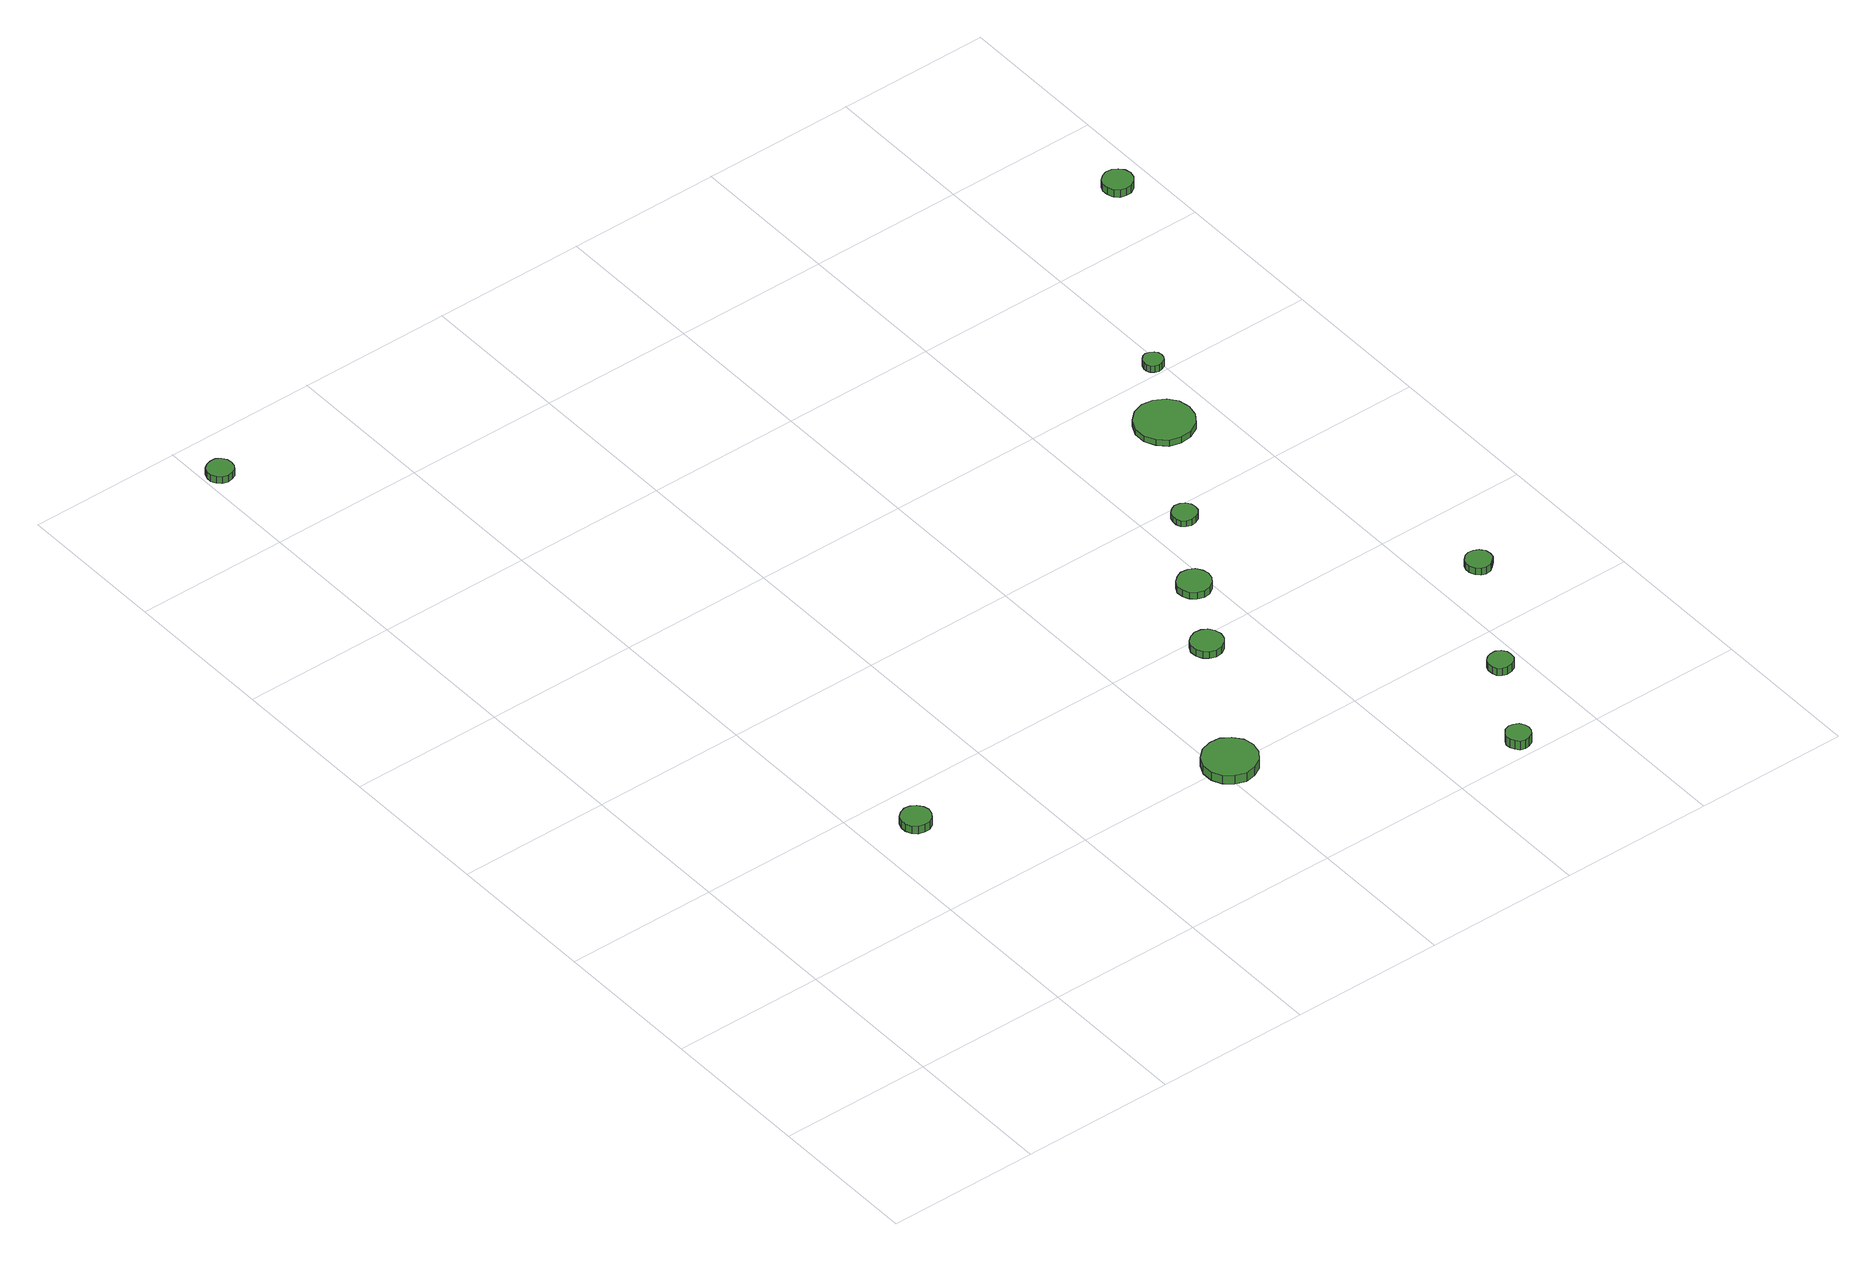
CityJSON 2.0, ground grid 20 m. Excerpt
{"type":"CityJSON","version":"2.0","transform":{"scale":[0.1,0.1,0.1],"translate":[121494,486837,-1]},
"CityObjects":{
"tree1":{"type":"SolitaryVegetationObject","attributes":{"function":"something"},"geometry":[{"type":"MultiSurface","lod":"1","boundaries":[[[0,1,2,3,4,5,6,7,8,9,10,11,12,13,14]],[[15,16,17,18,19,20,21,22,23,24,25,26,27,28,29]],[[0,29,28,1]],[[1,28,27,2]],[[2,27,26,3]],[[3,26,25,4]],[[4,25,24,5]],[[5,24,23,6]],[[6,23,22,7]],[[7,22,21,8]],[[8,21,20,9]],[[9,20,19,10]],[[10,19,18,11]],[[11,18,17,12]],[[12,17,16,13]],[[13,16,15,14]],[[14,15,29,0]]]}]},
"tree2":{"type":"SolitaryVegetationObject","attributes":{"function":"something"},"geometry":[{"type":"MultiSurface","lod":"1","boundaries":[[[30,31,32,33,34,35,36,37,38,39,40,41,42,43,44]],[[45,46,47,48,49,50,51,52,53,54,55,56,57,58,59]],[[30,59,58,31]],[[31,58,57,32]],[[32,57,56,33]],[[33,56,55,34]],[[34,55,54,35]],[[35,54,53,36]],[[36,53,52,37]],[[37,52,51,38]],[[38,51,50,39]],[[39,50,49,40]],[[40,49,48,41]],[[41,48,47,42]],[[42,47,46,43]],[[43,46,45,44]],[[44,45,59,30]]]}]},
"tree3":{"type":"SolitaryVegetationObject","attributes":{"function":"something"},"geometry":[{"type":"MultiSurface","lod":"1","boundaries":[[[60,61,62,63,64,65,66,67,68,69,70,71,72,73,74]],[[75,76,77,78,79,80,81,82,83,84,85,86,87,88,89]],[[60,89,88,61]],[[61,88,87,62]],[[62,87,86,63]],[[63,86,85,64]],[[64,85,84,65]],[[65,84,83,66]],[[66,83,82,67]],[[67,82,81,68]],[[68,81,80,69]],[[69,80,79,70]],[[70,79,78,71]],[[71,78,77,72]],[[72,77,76,73]],[[73,76,75,74]],[[74,75,89,60]]]}]},
"tree4":{"type":"SolitaryVegetationObject","attributes":{"function":"something"},"geometry":[{"type":"MultiSurface","lod":"1","boundaries":[[[90,91,92,93,94,95,96,97,98,99,100,101,102,103,104]],[[105,106,107,108,109,110,111,112,113,114,115,116,117,118,119]],[[90,119,118,91]],[[91,118,117,92]],[[92,117,116,93]],[[93,116,115,94]],[[94,115,114,95]],[[95,114,113,96]],[[96,113,112,97]],[[97,112,111,98]],[[98,111,110,99]],[[99,110,109,100]],[[100,109,108,101]],[[101,108,107,102]],[[102,107,106,103]],[[103,106,105,104]],[[104,105,119,90]]]}]},
"tree5":{"type":"SolitaryVegetationObject","attributes":{"function":"something"},"geometry":[{"type":"MultiSurface","lod":"1","boundaries":[[[120,121,122,123,124,125,126,127,128,129,130,131,132,133,134]],[[135,136,137,138,139,140,141,142,143,144,145,146,147,148,149]],[[120,149,148,121]],[[121,148,147,122]],[[122,147,146,123]],[[123,146,145,124]],[[124,145,144,125]],[[125,144,143,126]],[[126,143,142,127]],[[127,142,141,128]],[[128,141,140,129]],[[129,140,139,130]],[[130,139,138,131]],[[131,138,137,132]],[[132,137,136,133]],[[133,136,135,134]],[[134,135,149,120]]]}]},
"tree6":{"type":"SolitaryVegetationObject","attributes":{"function":"something"},"geometry":[{"type":"MultiSurface","lod":"1","boundaries":[[[150,151,152,153,154,155,156,157,158,159,160,161,162,163,164]],[[165,166,167,168,169,170,171,172,173,174,175,176,177,178,179]],[[150,179,178,151]],[[151,178,177,152]],[[152,177,176,153]],[[153,176,175,154]],[[154,175,174,155]],[[155,174,173,156]],[[156,173,172,157]],[[157,172,171,158]],[[158,171,170,159]],[[159,170,169,160]],[[160,169,168,161]],[[161,168,167,162]],[[162,167,166,163]],[[163,166,165,164]],[[164,165,179,150]]]}]},
"tree7":{"type":"SolitaryVegetationObject","attributes":{"function":"something"},"geometry":[{"type":"MultiSurface","lod":"1","boundaries":[[[180,181,182,183,184,185,186,187,188,189,190,191,192,193,194]],[[195,196,197,198,199,200,201,202,203,204,205,206,207,208,209]],[[180,209,208,181]],[[181,208,207,182]],[[182,207,206,183]],[[183,206,205,184]],[[184,205,204,185]],[[185,204,203,186]],[[186,203,202,187]],[[187,202,201,188]],[[188,201,200,189]],[[189,200,199,190]],[[190,199,198,191]],[[191,198,197,192]],[[192,197,196,193]],[[193,196,195,194]],[[194,195,209,180]]]}]},
"tree8":{"type":"SolitaryVegetationObject","attributes":{"function":"something"},"geometry":[{"type":"MultiSurface","lod":"1","boundaries":[[[210,211,212,213,214,215,216,217,218,219,220,221,222,223,224]],[[225,226,227,228,229,230,231,232,233,234,235,236,237,238,239]],[[210,239,238,211]],[[211,238,237,212]],[[212,237,236,213]],[[213,236,235,214]],[[214,235,234,215]],[[215,234,233,216]],[[216,233,232,217]],[[217,232,231,218]],[[218,231,230,219]],[[219,230,229,220]],[[220,229,228,221]],[[221,228,227,222]],[[222,227,226,223]],[[223,226,225,224]],[[224,225,239,210]]]}]},
"tree9":{"type":"SolitaryVegetationObject","attributes":{"function":"something"},"geometry":[{"type":"MultiSurface","lod":"1","boundaries":[[[240,241,242,243,244,245,246,247,248,249,250,251,252,253,254]],[[255,256,257,258,259,260,261,262,263,264,265,266,267,268,269]],[[240,269,268,241]],[[241,268,267,242]],[[242,267,266,243]],[[243,266,265,244]],[[244,265,264,245]],[[245,264,263,246]],[[246,263,262,247]],[[247,262,261,248]],[[248,261,260,249]],[[249,260,259,250]],[[250,259,258,251]],[[251,258,257,252]],[[252,257,256,253]],[[253,256,255,254]],[[254,255,269,240]]]}]},
"tree10":{"type":"SolitaryVegetationObject","attributes":{"function":"something"},"geometry":[{"type":"MultiSurface","lod":"1","boundaries":[[[270,271,272,273,274,275,276,277,278,279,280,281,282,283,284]],[[285,286,287,288,289,290,291,292,293,294,295,296,297,298,299]],[[270,299,298,271]],[[271,298,297,272]],[[272,297,296,273]],[[273,296,295,274]],[[274,295,294,275]],[[275,294,293,276]],[[276,293,292,277]],[[277,292,291,278]],[[278,291,290,279]],[[279,290,289,280]],[[280,289,288,281]],[[281,288,287,282]],[[282,287,286,283]],[[283,286,285,284]],[[284,285,299,270]]]}]},
"tree11":{"type":"SolitaryVegetationObject","attributes":{"function":"something"},"geometry":[{"type":"MultiSurface","lod":"1","boundaries":[[[300,301,302,303,304,305,306,307,308,309,310,311,312,313,314]],[[315,316,317,318,319,320,321,322,323,324,325,326,327,328,329]],[[300,329,328,301]],[[301,328,327,302]],[[302,327,326,303]],[[303,326,325,304]],[[304,325,324,305]],[[305,324,323,306]],[[306,323,322,307]],[[307,322,321,308]],[[308,321,320,309]],[[309,320,319,310]],[[310,319,318,311]],[[311,318,317,312]],[[312,317,316,313]],[[313,316,315,314]],[[314,315,329,300]]]}]},
"tree12":{"type":"SolitaryVegetationObject","attributes":{"function":"something"},"geometry":[{"type":"MultiSurface","lod":"1","boundaries":[[[330,331,332,333,334,335,336,337,338,339,340,341,342,343,344]],[[345,346,347,348,349,350,351,352,353,354,355,356,357,358,359]],[[330,359,358,331]],[[331,358,357,332]],[[332,357,356,333]],[[333,356,355,334]],[[334,355,354,335]],[[335,354,353,336]],[[336,353,352,337]],[[337,352,351,338]],[[338,351,350,339]],[[339,350,349,340]],[[340,349,348,341]],[[341,348,347,342]],[[342,347,346,343]],[[343,346,345,344]],[[344,345,359,330]]]}]}
},
"vertices":[
[284,346,18],[282,353,18],[277,360,18],[270,364,18],[263,365,18],[255,362,18],[249,357,18],[246,350,18],[246,342,18],[249,334,18],[255,329,18],[263,327,18],[270,327,18],[277,331,18],[282,338,18],[282,338,7],[277,331,7],[270,327,7],[263,327,7],[255,329,7],[249,334,7],[246,342,7],[246,350,7],[249,357,7],[255,362,7],[263,365,7],[270,364,7],[277,360,7],[282,353,7],[284,346,7],
[38,1338,17],[37,1344,17],[33,1350,17],[27,1354,17],[20,1354,17],[13,1352,17],[8,1348,17],[5,1341,17],[5,1334,17],[8,1328,17],[13,1323,17],[20,1321,17],[27,1322,17],[33,1325,17],[37,1331,17],[37,1331,7],[33,1325,7],[27,1322,7],[20,1321,7],[13,1323,7],[8,1328,7],[5,1334,7],[5,1341,7],[8,1348,7],[13,1352,7],[20,1354,7],[27,1354,7],[33,1350,7],[37,1344,7],[38,1338,7],
[649,199,21],[646,213,21],[637,224,21],[625,232,21],[611,233,21],[597,229,21],[586,219,21],[580,206,21],[580,191,21],[586,178,21],[597,169,21],[611,164,21],[625,166,21],[637,173,21],[646,185,21],[646,185,8],[637,173,8],[625,166,8],[611,164,8],[597,169,8],[586,178,8],[580,191,8],[580,206,8],[586,219,8],[597,229,8],[611,233,8],[625,232,8],[637,224,8],[646,213,8],[649,199,8],
[746,381,17],[744,390,17],[739,397,17],[732,401,17],[723,402,17],[715,399,17],[709,394,17],[705,386,17],[705,377,17],[709,369,17],[715,364,17],[723,361,17],[732,362,17],[739,366,17],[744,373,17],[744,373,7],[739,366,7],[732,362,7],[723,361,7],[715,364,7],[709,369,7],[705,377,7],[705,386,7],[709,394,7],[715,399,7],[723,402,7],[732,401,7],[739,397,7],[744,390,7],[746,381,7],
[917,22,23],[916,28,23],[912,34,23],[906,37,23],[900,38,23],[893,36,23],[889,31,23],[886,25,23],[886,19,23],[889,13,23],[893,8,23],[900,6,23],[906,7,23],[912,10,23],[916,16,23],[916,16,10],[912,10,10],[906,7,10],[900,6,10],[893,8,10],[889,13,10],[886,19,10],[886,25,10],[889,31,10],[893,36,10],[900,38,10],[906,37,10],[912,34,10],[916,28,10],[917,22,10],
[802,475,17],[800,483,17],[795,491,17],[787,495,17],[778,496,17],[770,493,17],[763,487,17],[759,479,17],[759,470,17],[763,462,17],[770,456,17],[778,453,17],[787,454,17],[795,459,17],[800,466,17],[800,466,7],[795,459,7],[787,454,7],[778,453,7],[770,456,7],[763,462,7],[759,470,7],[759,479,7],[763,487,7],[770,493,7],[778,496,7],[787,495,7],[795,491,7],[800,483,7],[802,475,7],
[986,142,18],[985,148,18],[981,154,18],[975,157,18],[968,157,18],[962,155,18],[957,151,18],[955,145,18],[955,138,18],[957,132,18],[962,128,18],[968,126,18],[975,127,18],[981,130,18],[985,135,18],[985,135,7],[981,130,7],[975,127,7],[968,126,7],[962,128,7],[957,132,7],[955,138,7],[955,145,7],[957,151,7],[962,155,7],[968,157,7],[975,157,7],[981,154,7],[985,148,7],[986,142,7],
[865,579,16],[864,585,16],[860,591,16],[854,594,16],[847,595,16],[841,592,16],[836,588,16],[834,582,16],[834,575,16],[836,569,16],[841,565,16],[847,563,16],[854,564,16],[860,567,16],[864,572,16],[864,572,7],[860,567,7],[854,564,7],[847,563,7],[841,565,7],[836,569,7],[834,575,7],[834,582,7],[836,588,7],[841,592,7],[847,595,7],[854,594,7],[860,591,7],[864,585,7],[865,579,7],
[971,723,16],[968,738,16],[959,750,16],[945,758,16],[930,760,16],[915,755,16],[904,745,16],[897,731,16],[897,715,16],[904,701,16],[915,690,16],[930,686,16],[945,687,16],[959,695,16],[968,708,16],[968,708,7],[959,695,7],[945,687,7],[930,686,7],[915,690,7],[904,701,7],[897,715,7],[897,731,7],[904,745,7],[915,755,7],[930,760,7],[945,758,7],[959,750,7],[968,738,7],[971,723,7],
[1080,299,17],[1079,306,17],[1074,312,17],[1068,315,17],[1061,316,17],[1055,314,17],[1050,309,17],[1047,303,17],[1047,296,17],[1050,289,17],[1055,284,17],[1061,282,17],[1068,283,17],[1074,287,17],[1079,292,17],[1079,292,7],[1074,287,7],[1068,283,7],[1061,282,7],[1055,284,7],[1050,289,7],[1047,296,7],[1047,303,7],[1050,309,7],[1055,314,7],[1061,316,7],[1068,315,7],[1074,312,7],[1079,306,7],[1080,299,7],
[1004,816,16],[1003,821,16],[1000,825,16],[995,828,16],[990,829,16],[985,827,16],[981,823,16],[979,818,16],[979,813,16],[981,808,16],[985,805,16],[990,803,16],[995,804,16],[1000,806,16],[1003,811,16],[1003,811,6],[1000,806,6],[995,804,6],[990,803,6],[985,805,6],[981,808,6],[979,813,6],[979,818,6],[981,823,6],[985,827,6],[990,829,6],[995,828,6],[1000,825,6],[1003,821,6],[1004,816,6],
[1178,1092,17],[1176,1100,17],[1171,1106,17],[1164,1110,17],[1156,1111,17],[1149,1108,17],[1143,1103,17],[1140,1096,17],[1140,1088,17],[1143,1080,17],[1149,1075,17],[1156,1073,17],[1164,1073,17],[1171,1077,17],[1176,1084,17],[1176,1084,6],[1171,1077,6],[1164,1073,6],[1156,1073,6],[1149,1075,6],[1143,1080,6],[1140,1088,6],[1140,1096,6],[1143,1103,6],[1149,1108,6],[1156,1111,6],[1164,1110,6],[1171,1106,6],[1176,1100,6],[1178,1092,6]
]}
